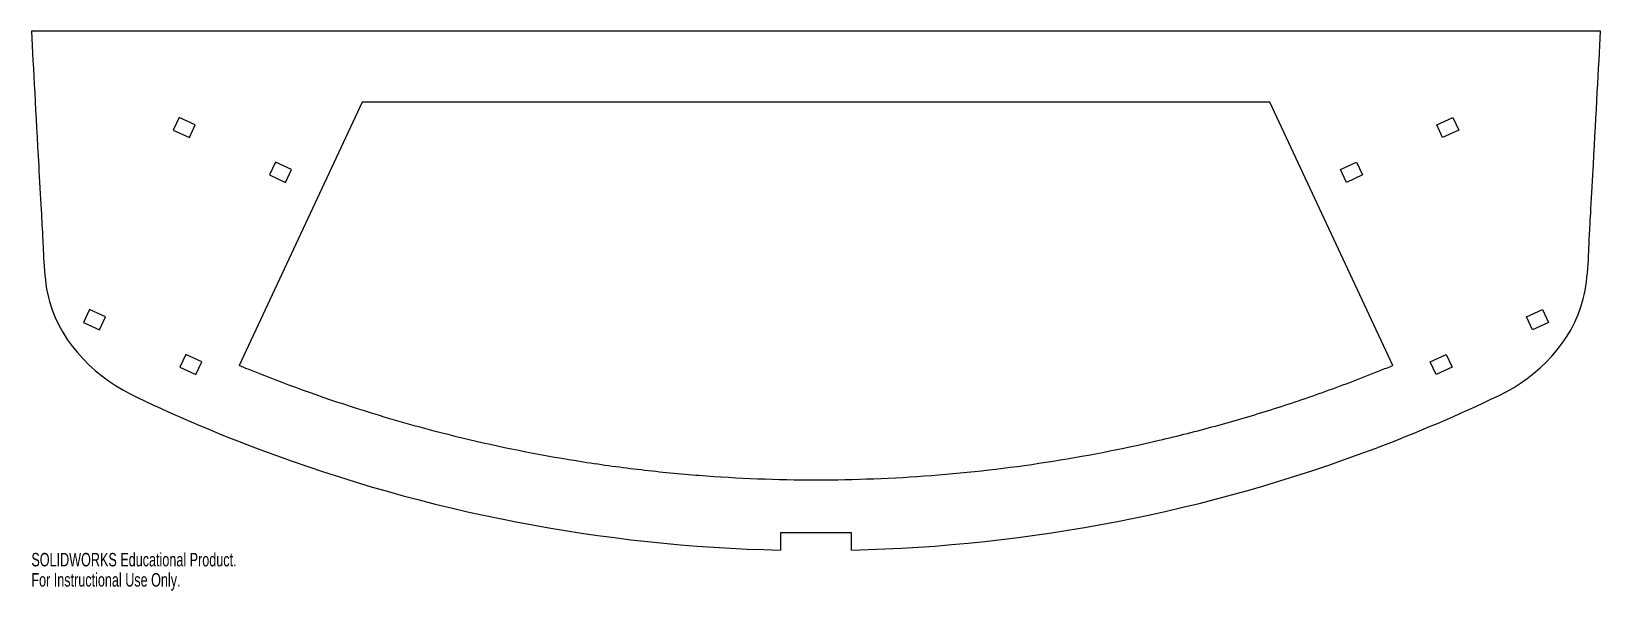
# Model space of a CAD drawing. Header units: inches. Extents: x 45.5 to 67.7, y -62.8 to -54.9.
import ezdxf

# ---------------------------------------------------------------- set-up
doc = ezdxf.new("R2010")
doc.units = ezdxf.units.IN
doc.header["$MEASUREMENT"] = 0
doc.styles.add('SLDTEXTSTYLE0', font='TXT', dxfattribs={"width": 0.7})

msp = doc.modelspace()

# ---------------------------------------------------------------- linework, layer by layer
at = {"color": 7, "linetype": 'Continuous', "lineweight": 25}
for p, q in [((67.67, -54.921), (45.487, -54.921)), ((50.161, -55.921), (48.424, -59.647)), ((62.996, -55.921), (50.161, -55.921)), ((64.733, -59.647), (62.996, -55.921)), ((47.578, -56.138), (47.493, -56.319)), ((47.493, -56.319), (47.72, -56.425)), ((47.804, -56.243), (47.578, -56.138)), ((47.72, -56.425), (47.804, -56.243)), ((65.353, -56.243), (65.579, -56.138)), ((65.437, -56.425), (65.353, -56.243)), ((65.664, -56.319), (65.437, -56.425)), ((65.579, -56.138), (65.664, -56.319)), ((48.937, -56.772), (48.853, -56.953)), ((49.164, -56.877), (48.937, -56.772)), ((63.993, -56.877), (64.22, -56.772)), ((64.22, -56.772), (64.304, -56.953)), ((48.853, -56.953), (49.079, -57.059)), ((49.079, -57.059), (49.164, -56.877)), ((64.078, -57.059), (63.993, -56.877)), ((64.304, -56.953), (64.078, -57.059)), ((46.31, -58.857), (46.225, -59.038)), ((46.536, -58.962), (46.31, -58.857)), ((46.452, -59.144), (46.536, -58.962)), ((66.621, -58.962), (66.847, -58.857)), ((66.705, -59.144), (66.621, -58.962)), ((66.847, -58.857), (66.932, -59.038)), ((46.225, -59.038), (46.452, -59.144)), ((66.932, -59.038), (66.705, -59.144)), ((47.669, -59.491), (47.585, -59.672)), ((47.896, -59.596), (47.669, -59.491)), ((47.811, -59.777), (47.896, -59.596)), ((65.261, -59.596), (65.488, -59.491)), ((65.346, -59.777), (65.261, -59.596)), ((65.488, -59.491), (65.572, -59.672)), ((47.585, -59.672), (47.811, -59.777)), ((65.572, -59.672), (65.346, -59.777)), ((57.078, -62.016), (56.078, -62.016)), ((56.078, -62.016), (56.078, -62.26)), ((57.078, -62.26), (57.078, -62.016))]:
    msp.add_line(p, q, dxfattribs=at)
for points, knots in [([(45.487, -54.921), (45.516, -55.447), (45.55, -56.081), (45.601, -57.011), (45.615, -57.267), (45.634, -57.612), (45.641, -57.745), (45.657, -58.022), (45.657, -58.437), (45.915, -59.361), (46.42, -59.833), (47.559, -60.374), (48.141, -60.621), (51.082, -61.724), (53.554, -62.204), (56.078, -62.26)], [0, 0, 0, 0, 0.125, 0.125, 0.15625, 0.15625, 0.1875, 0.1875, 0.25, 0.25, 0.375, 0.375, 0.5, 0.5, 1, 1, 1, 1]), ([(57.078, -62.26), (59.602, -62.204), (62.114, -61.716), (65.073, -60.598), (65.656, -60.349), (66.799, -59.802), (67.268, -59.312), (67.502, -58.404), (67.502, -57.988), (67.517, -57.724), (67.524, -57.595), (67.543, -57.251), (67.557, -56.991), (67.607, -56.074), (67.641, -55.445), (67.67, -54.921)], [0, 0, 0, 0, 0.5, 0.5, 0.625, 0.625, 0.75, 0.75, 0.8125, 0.8125, 0.84375, 0.84375, 0.875, 0.875, 1, 1, 1, 1]), ([(48.424, -59.647), (48.464, -59.663), (48.505, -59.68), (49.056, -59.904), (49.572, -60.09), (50.615, -60.423), (51.142, -60.569), (52.207, -60.82), (52.745, -60.926), (53.425, -61.032), (53.561, -61.052), (53.834, -61.089), (53.971, -61.106), (54.381, -61.154), (54.655, -61.181), (55.477, -61.244), (56.027, -61.266), (56.578, -61.266)], [0.3650872, 0.3650872, 0.3650872, 0.3650872, 0.375, 0.375, 0.5, 0.5, 0.625, 0.625, 0.75, 0.75, 0.78125, 0.78125, 0.8125, 0.8125, 0.875, 0.875, 1, 1, 1, 1]), ([(56.578, -61.266), (57.125, -61.266), (57.669, -61.245), (58.752, -61.162), (59.292, -61.1), (60.365, -60.934), (60.899, -60.831), (61.564, -60.676), (61.697, -60.643), (61.962, -60.576), (62.094, -60.541), (62.488, -60.433), (63.012, -60.279), (63.529, -60.104), (63.915, -59.966), (64.043, -59.919), (64.298, -59.821), (64.425, -59.772), (64.612, -59.696), (64.673, -59.672), (64.733, -59.647)], [0, 0, 0, 0, 0.125, 0.125, 0.25, 0.25, 0.375, 0.375, 0.40625, 0.40625, 0.4375, 0.4375, 0.5, 0.5625, 0.5625, 0.59375, 0.59375, 0.625, 0.625, 0.6399181, 0.6399181, 0.6399181, 0.6399181])]:
    msp.add_open_spline(points, degree=3, knots=knots, dxfattribs=at)

# ---------------------------------------------------------------- texts
at = {"color": 7, "linetype": 'Continuous', "char_height": 0.1903, "attachment_point": 1, "style": 'SLDTEXTSTYLE0'}
for s, insert in [('SOLIDWORKS Educational Product.', (45.487, -62.3)), ('For Instructional Use Only.', (45.487, -62.586))]:
    msp.add_mtext(s, dxfattribs=dict(at, insert=insert))

doc.saveas('drawing.dxf')
